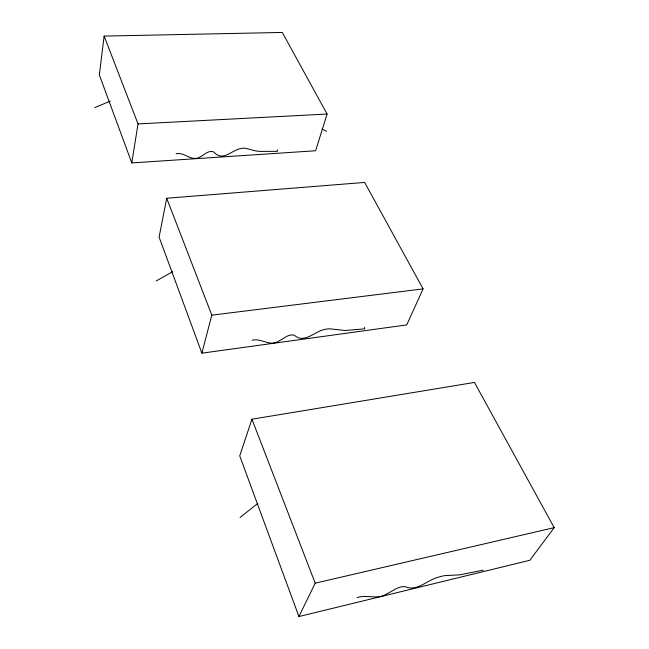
<?xml version="1.0" encoding="UTF-8"?>
<svg xmlns="http://www.w3.org/2000/svg" width="649" height="649" viewBox="0 0 649 649"><rect width="100%" height="100%" fill="white"/><g stroke="black" fill="none" stroke-linecap="round" stroke-linejoin="round"><path stroke-width="0.97" d="M104.14 36.093L99.338 74.895L131.779 162.923L315.633 150.755L327.088 114.037L282.291 32.45L104.14 36.093L138.026 123.927L131.779 162.923M166.704 198.245L159.102 237.088L201.88 353.161L406.728 324.906L423.091 288.878L364.649 182.434L166.704 198.245L211.809 315.163L201.88 353.161M251.95 419.213L239.724 455.866L298.929 616.55L529.86 560.274L554.181 527.637L474.46 382.431L251.95 419.213L315.203 583.175L298.929 616.55M240.065 517.464L257.88 503.348M156.247 280.944L172.52 271.736M94.819 107.596L110.33 101.106M357.072 597.575C366.928 594.249 378.099 600.211 387.266 593.608C393.075 591.02 398.624 585.771 405.39 586.745C417.51 591.945 427.504 579.516 438.789 577.075A19.259 6.75 -24.7 0 1 444.93 575.614L460.027 574.827L483.254 570.114M315.203 583.175L554.181 527.637M252.185 340.254C261.068 337.731 269.838 346.923 278.421 341.252C283.491 339.029 288.318 333.513 294.305 335.241C304.389 344.011 314.238 331.582 324.33 329.522A16.395 8.932 -24.6 0 1 329.789 328.816L345.227 330.495L364.665 328.848L364.592 327.25M176.13 153.683C184.478 151.817 191.715 162.128 199.941 157.001C204.289 155.014 208.662 149.651 213.854 152.028C222.631 162.153 231.271 150.341 240.649 148.564A14.286 9.824 -24.6 0 1 245.565 148.28L255.828 150.949L259.795 151.395L277.415 151.331L277.334 149.903M211.809 315.163L423.091 288.878M138.026 123.927L327.088 114.037M322.042 129.062L326.52 131.285"/></g></svg>
